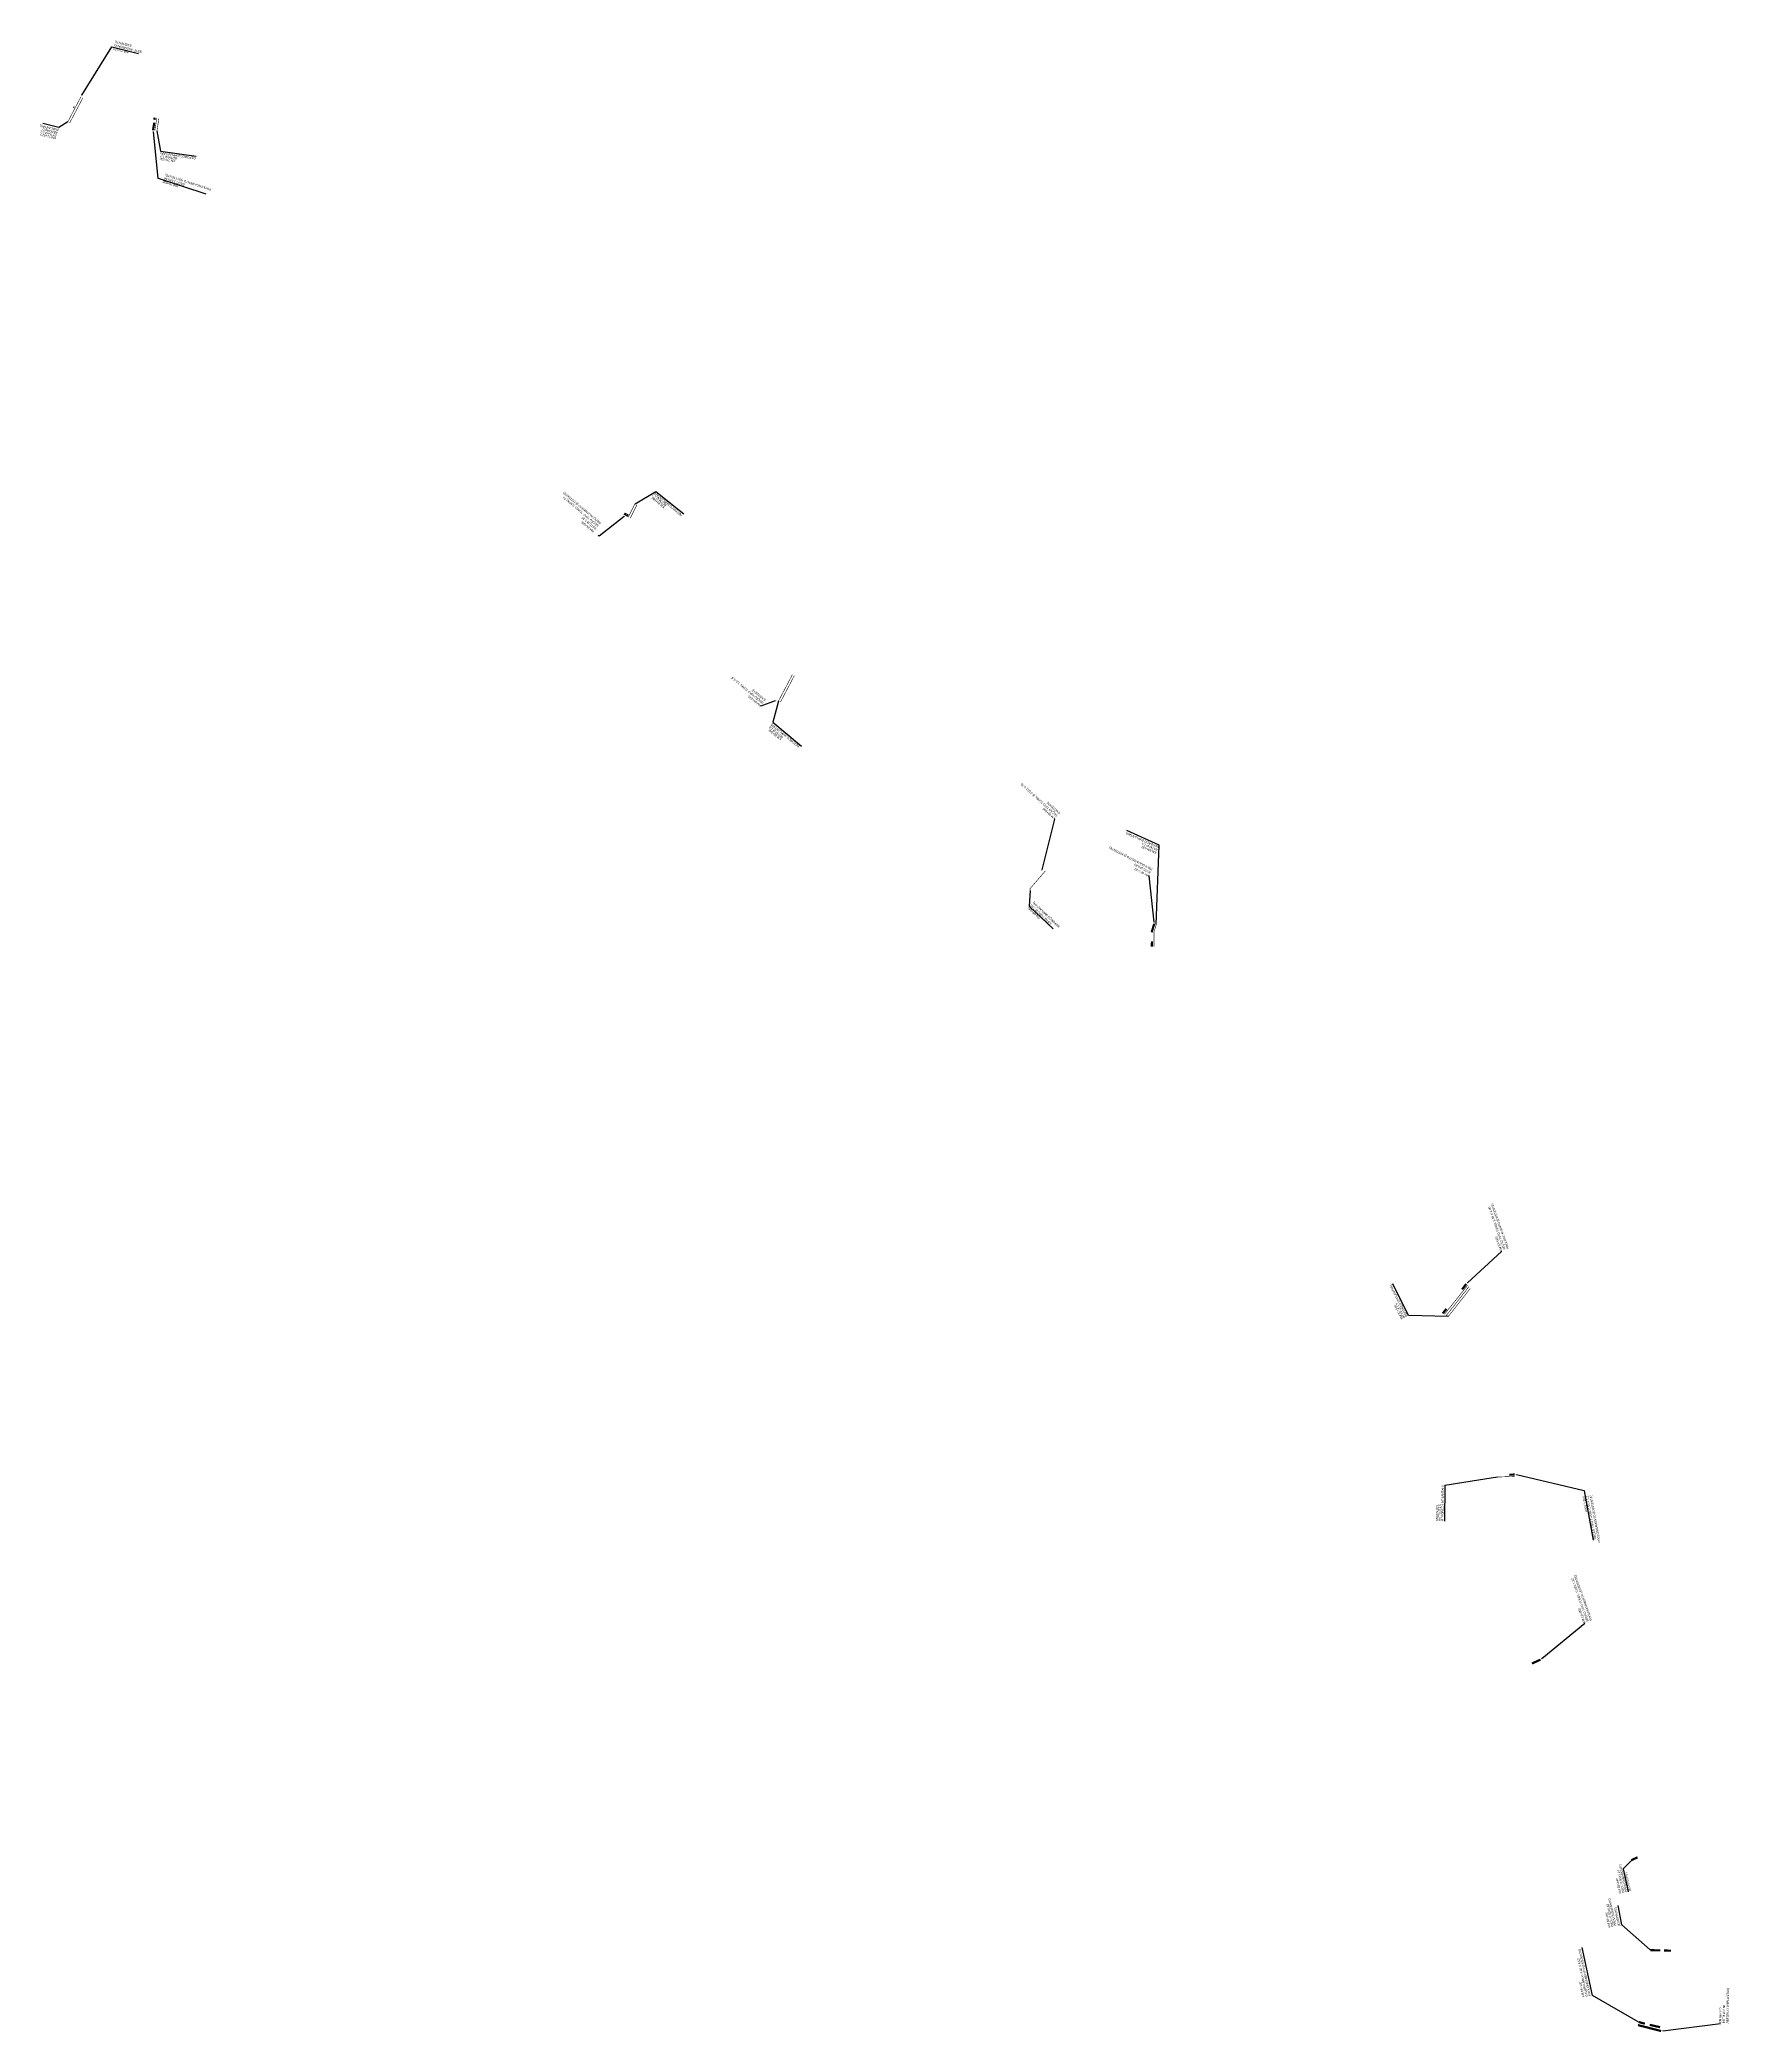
# Model space of a CAD drawing. Header units: metres. Extents: x 290209 to 324422, y 7399791 to 7463837.
# Drawn here: x 302208 to 305294, y 7437926 to 7441565 of the extents above; entities that cross this region are included whole.
import ezdxf
from ezdxf import colors
from ezdxf.entities.mleader import LeaderData, LeaderLine
from ezdxf.math import Vec2, Vec3

# ---------------------------------------------------------------- set-up
doc = ezdxf.new("R2010")
doc.units = ezdxf.units.M
doc.linetypes.add('CONTINUO', pattern=[0])
for name, color, linetype in [('_DRENAGEM _TEXTOS_TIC', 2, 'Continuous'), ('_DRENAGEM_AMPLIAÇÃO DE BUEIRO-TIC', 23, 'Continuous'), ('_DRENAGEM_PROLONGAMENTO DE BUEIRO-TIC', 23, 'Continuous'), ('BUEIRO_1.0', 50, 'Continuous'), ('BUEIRO_1.2', 50, 'Continuous'), ('BUEIRO_1.5', 50, 'Continuous'), ('BUEIRO_1.6', 50, 'Continuous'), ('BUEIRO_1.7', 50, 'Continuous'), ('BUEIRO_2.1', 50, 'Continuous'), ('BUEIRO_TEXTO', 2, 'Continuous'), ('TEXTO', 45, 'Continuous')]:
    doc.layers.add(name, color=color, linetype=linetype)
doc.layers.add('_DRENAGEM_REFORÇO BUEIRO-TIC', color=40, linetype='Continuous', lineweight=200)
doc.styles.add('$0$DIM', font='arial.ttf', dxfattribs={"width": 0.8})
doc.styles.add('ARIAL', font='arial.ttf')
doc.styles.add('SIMPLEX', font='simplex.shx')
doc.styles.get("Standard").update_dxf_attribs({"font": 'simplex.shx'})
doc.dimstyles.get("Standard").update_dxf_attribs({"dimtxt": 0.18, "dimasz": 0.18, "dimexe": 0.18, "dimexo": 0.0625, "dimgap": 0.09, "dimtad": 0, "dimtih": 1, "dimtoh": 1, "dimdec": 4, "dimzin": 0, "dimdsep": 46, "dimtxsty": 'Standard', "dimcen": 0.09, "dimadec": 0, "dimazin": 0, "dimtfac": 1, "dimtdec": 4, "dimtofl": 0, "dimtmove": 0, "dimatfit": 3, "dimfxl": 1, "dimtolj": 1, "dimtzin": 0, "dimarcsym": 0})

msp = doc.modelspace()

# ---------------------------------------------------------------- linework, layer by layer
at = {"layer": '_DRENAGEM_AMPLIAÇÃO DE BUEIRO-TIC', "const_width": 4}
msp.add_lwpolyline([(305126.862, 7437944.825), (305138.49, 7437941.599)], dxfattribs=at)
at = {"layer": '_DRENAGEM_AMPLIAÇÃO DE BUEIRO-TIC', "const_width": 4, "elevation": 708.167}
msp.add_lwpolyline([(305147.36, 7437939.553), (305166.36, 7437935.198)], dxfattribs=at)
at = {"layer": '_DRENAGEM_PROLONGAMENTO DE BUEIRO-TIC', "const_width": 4}
for points in [[(302416.699, 7441413.478), (302414.436, 7441399.541)], [(302417.021, 7441418.805), (302417.428, 7441422.936)], [(303277.601, 7440700.669), (303275.275, 7440696.518)], [(303281.503, 7440698.657), (303279.176, 7440694.506)], [(304237.85, 7439934.784), (304242.514, 7439950.262)], [(304238.49, 7439918.603), (304238.265, 7439908.478)], [(304804.773, 7439282.675), (304812.348, 7439292.753)], [(304776.17, 7439247.204), (304769.354, 7439238.825)], [(304890.832, 7438944.142), (304900.728, 7438944.628)], [(304892.111, 7438944.237), (304900.728, 7438944.628)], [(304932.211, 7438599.348), (304947.851, 7438606.552)], [(305125.138, 7438245.47), (305113.984, 7438240.374)], [(305166.851, 7438075.516), (305148.351, 7438075.901)], [(305173.221, 7438075.33), (305186.401, 7438074.961)]]:
    msp.add_lwpolyline(points, dxfattribs=at)
at = {"layer": '_DRENAGEM_REFORÇO BUEIRO-TIC', "const_width": 4}
msp.add_lwpolyline([(305125.926, 7437939.117), (305168.289, 7437928.186)], dxfattribs=at)
at = {"layer": 'BUEIRO_1.0', "ltscale": 5, "const_width": 1.005, "elevation": 739.586}
msp.add_lwpolyline([(304242.265, 7439908.496), (304242.144, 7439935.791), (304246.328, 7439949.059)], dxfattribs=at)
at = {"layer": 'BUEIRO_1.2', "ltscale": 5, "const_width": 1.005}
for points in [[(303294.373, 7440717.398), (303282.284, 7440693.162)], [(303297.952, 7440715.612), (303285.863, 7440691.377)]]:
    msp.add_lwpolyline(points, dxfattribs=at)
at = {"layer": 'BUEIRO_1.5', "ltscale": 5, "const_width": 1.005}
for points in [[(302417.764, 7441398.895), (302421.427, 7441422.285)], [(302421.717, 7441398.286), (302425.169, 7441421.765)]]:
    msp.add_lwpolyline(points, dxfattribs=at)
at = {"layer": 'BUEIRO_1.5', "ltscale": 5, "const_width": 1.005, "elevation": 728.722}
msp.add_lwpolyline([(304900.88, 7438941.367), (304869.286, 7438939.893)], dxfattribs=at)
at = {"layer": 'BUEIRO_1.6', "ltscale": 5, "const_width": 1.005}
for points in [[(303556.476, 7440356.987), (303581.884, 7440405.504)], [(303560.02, 7440355.131), (303585.427, 7440403.648)], [(304014.681, 7440013.283), (304043.886, 7440047.099)]]:
    msp.add_lwpolyline(points, dxfattribs=at)
at = {"layer": 'BUEIRO_1.7', "ltscale": 5, "const_width": 1.005}
for points in [[(304814.787, 7439290.045), (304772.43, 7439237.064)], [(304817.169, 7439287.573), (304775.566, 7439234.58)], [(304819.559, 7439284.309), (304778.701, 7439232.096)]]:
    msp.add_lwpolyline(points, dxfattribs=at)
at = {"layer": 'BUEIRO_2.1', "ltscale": 5, "const_width": 1.005, "elevation": 729}
for points in [[(302258.761, 7441414.911), (302282.969, 7441461.086)], [(302262.304, 7441413.054), (302286.54, 7441459.282)]]:
    msp.add_lwpolyline(points, dxfattribs=at)
at = {"layer": 'TEXTO', "linetype": 'CONTINUO', "flags": 128}
for points in [[(302270.091, 7441441.462), (302269.761, 7441442.603)], [(302270.213, 7441441.401), (302269.853, 7441442.645)]]:
    msp.add_lwpolyline(points, dxfattribs=at)

# ---------------------------------------------------------------- texts
at = {"layer": 'BUEIRO_TEXTO', "style": '$0$DIM'}
for s, rotation, p in [('(IMPLANTAR) ', 166.430678, (302242.754, 7441401.858)), ('KM 71+020', 166.430678, (302237.527, 7441387.135)), ('BTTM Ø 2,1', 166.430678, (302238.677, 7441391.964)), ('REFORÇO ', 166.430678, (302240.523, 7441396.913)), ('KM 70+830', 171.800645, (302455.426, 7441345.367)), ('BDTM Ø 1,5', 171.800645, (302458.233, 7441349.904)), ('REFORÇO (IMPLANTAR) ', 171.800645, (302492.388, 7441350.53, 738)), ('KM 69+680', 140.130062, (303348.959, 7440712.1)), ('BDTM Ø 1,2', 140.130062, (303352.041, 7440715.812)), ('REFORÇO (IMPLANTAR) ', 140.130062, (303381.114, 7440697.526)), ('KM 69+245', 141.078883, (303562.217, 7440288.362)), ('BDTM Ø 1,6', 141.078883, (303565.238, 7440292.126)), ('REFORÇO (IMPLANTAR) ', 141.078883, (303595.13, 7440275.39)), ('REFORÇO (IMPLANTAR) ', 156.833677, (304251.625, 7440092.273, -13.278)), ('KM 68+420', 156.833677, (304247.069, 7440081.537, 728.722)), ('BSTM Ø 1,0', 156.833677, (304249.146, 7440086.77, 728.722)), ('REFORÇO (IMPLANTAR) ', 117.351985, (304705.45, 7439233.91)), ('KM 67+540', 117.351985, (304696.829, 7439229.275)), ('BTTM Ø 1,7', 117.351985, (304701.048, 7439231.472)), ('REFORÇO (IMPLANTAR) ', 89.539558, (304770.702, 7438859.827)), ('KM 67+200', 89.539558, (304761.021, 7438859.742)), ('BSTM Ø 1,5', 89.539558, (304765.778, 7438859.717)), ('BSCC 0,60X1,14', 102.377007, (305100.996, 7438181.43)), ('PROLONGAMENTO', 102.377007, (305106.326, 7438182.956)), ('(EXISTENTE) ', 102.377007, (305112.959, 7438184.109, 1408)), ('KM 66+440', 102.377007, (305095.328, 7438179.806)), ('KM 66+280', 102.377007, (305075.82, 7438117.74)), ('BSCC 0,55X0,80', 102.377007, (305081.487, 7438119.364)), ('PROLONGAMENTO', 102.377007, (305086.638, 7438120.72)), ('(EXISTENTE)', 102.377007, (305093.646, 7438120.273, 705)), ('PROLONGAMENTO (EXISTENTE) ', 102.377007, (305039.97, 7437992.595)), ('GALERIA BDDC 4,46 X 6,62', 102.377007, (305034.281, 7437991.356)), ('KM 66+120', 102.377007, (305028.289, 7437990.539))]:
    msp.add_text(s, height=4, rotation=rotation, dxfattribs=at).set_placement(p)

# ---------------------------------------------------------------- leaders
at = {"layer": '_DRENAGEM _TEXTOS_TIC'}
ml = msp.add_multileader_mtext('Standard', dxfattribs=at)
ml.set_content('KM 71+020\\PBSTC ASSOREADO\\PEXISTENTE', color=256, style='ARIAL')
ml.set_leader_properties()
ml.build(insert=Vec2(0, 0))
ml.multileader.update_dxf_attribs({"text_right_attachment_type": 6, "dogleg_length": 0.36, "arrow_head_size": 3})
ctx = ml.context
ctx.base_point, ctx.arrow_head_size, ctx.landing_gap_size, ctx.plane_origin, ctx.plane_x_axis, ctx.plane_y_axis = Vec3(302394.33, 7441535.594), 3, 3, Vec3(302360.695, 7441562.757), Vec3(-0.97012372, 0.24261071), Vec3(-0.24261071, -0.97012372)
ctx.right_attachment, ctx.text_align_type = 6, 2
notes = []
notes.append((ctx, [(1, (1, 1, 0), (302339.354, 7441552.194), (0.97012372, -0.24261071), 0.166, [(0, [(302282.969, 7441461.086)], 0, [])])]))
ctx.mtext.insert, ctx.mtext.text_direction, ctx.mtext.rotation, ctx.mtext.width, ctx.mtext.alignment, ctx.mtext.flow_direction = Vec3(302341.26, 7441546.769), Vec3(-0.97012372, 0.24261071), 2.89653659, 100, 3, 5
ml = msp.add_multileader_mtext('Standard', dxfattribs=at)
ml.set_content('KM 70+830\\PBSCC 1,0X0,60\\PPROLONGAMENTO (EXISTENTE)', color=256, style='ARIAL')
ml.set_leader_properties()
ml.build(insert=Vec2(0, 0))
ml.multileader.update_dxf_attribs({"text_right_attachment_type": 6, "dogleg_length": 0.36, "arrow_head_size": 3})
ctx = ml.context
ctx.base_point, ctx.arrow_head_size, ctx.landing_gap_size, ctx.plane_origin, ctx.plane_x_axis, ctx.plane_y_axis = Vec3(302525.212, 7441276.262), 3, 10, Vec3(302542.985, 7441559.6), Vec3(-0.95081601, 0.30975622), Vec3(-0.30975622, -0.95081601)
ctx.right_attachment, ctx.text_align_type = 6, 2
notes.append((ctx, [(1, (1, 1, 0), (302423.419, 7441312.146), (0.95081601, -0.30975622), 0.36, [(0, [(302414.436, 7441399.541)], 0, [])])]))
ctx.mtext.insert, ctx.mtext.text_direction, ctx.mtext.rotation, ctx.mtext.width, ctx.mtext.alignment, ctx.mtext.flow_direction = Vec3(302431.666, 7441304.016), Vec3(-0.95081601, 0.30975622), 2.82665602, 226.66667, 3, 5
ml = msp.add_multileader_mtext('Standard', dxfattribs=at)
ml.set_content('KM 69+680\\PBSTC Ø 1,20\\PSEÇÃO TIPO  TÚNEL 0,60X0,70\\PPROLONGAMENTO (EXISTENTE)', color=256, style='ARIAL')
ml.set_leader_properties()
ml.build(insert=Vec2(0, 0))
ml.multileader.update_dxf_attribs({"text_right_attachment_type": 6, "dogleg_length": 0.36, "arrow_head_size": 3})
ctx = ml.context
ctx.base_point, ctx.arrow_head_size, ctx.landing_gap_size, ctx.plane_origin, ctx.plane_x_axis, ctx.plane_y_axis = Vec3(303226.98, 7440660.378), 3, 10, Vec3(303130.747, 7440400.913), Vec3(-0.76830016, 0.64008974), Vec3(-0.64008974, -0.76830016)
ctx.right_attachment = 6
notes.append((ctx, [(1, (1, 1, 0), (303229.325, 7440658.424), (-0.76830016, 0.64008974), 3.053, [(0, [(303276.843, 7440695.885)], 0, [])])]))
ctx.mtext.insert, ctx.mtext.text_direction, ctx.mtext.rotation, ctx.mtext.flow_direction = Vec3(303217.641, 7440664.79), Vec3(-0.76830016, 0.64008974), 2.4469776, 5
at = {"layer": '_DRENAGEM _TEXTOS_TIC', "color": 2, "linetype": 'Continuous', "lineweight": -3}
ml = msp.add_multileader_mtext('Standard', dxfattribs=at)
ml.set_content('{\\fArial|b0|i0|c0|p34;\\C256;KM 69+245\\PSEÇÃO TIPO TÚNEL 1,0x1,8\\PEXISTENTE}', color=2, style='SIMPLEX')
ml.set_leader_properties(color=256)
ml.build(insert=Vec2(0, 0))
ml.multileader.update_dxf_attribs({"text_right_attachment_type": 6, "dogleg_length": 0.36, "arrow_head_size": 3})
ctx = ml.context
ctx.base_point, ctx.arrow_head_size, ctx.landing_gap_size, ctx.plane_origin, ctx.plane_x_axis, ctx.plane_y_axis = Vec3(303524.078, 7440348.246), 3, 0.09, Vec3(303891.23, 7440404.809), Vec3(-0.77398807, 0.63320018), Vec3(-0.63320018, -0.77398807)
ctx.right_attachment = 6
notes.append((ctx, [(0, (1, 1, 0), (303524.357, 7440348.018), (-0.77398807, 0.63320018), 0.36, [(0, [(303553.1, 7440358.622)], 0, [])])]))
ctx.mtext.insert, ctx.mtext.text_direction, ctx.mtext.rotation, ctx.mtext.width, ctx.mtext.defined_height, ctx.mtext.flow_direction = Vec3(303522.721, 7440346.729), Vec3(-0.77398807, 0.63320018), 2.45591174, 111.77672, 31.932, 5
ml = msp.add_multileader_mtext('Standard', dxfattribs=at)
ml.set_content('{\\fArial|b0|i0|c0|p34;\\C256;KM 68+640\\PSEÇÃO TIPO TÚNEL Ø 0,60X 0,70\\PEXISTENTE}', color=2, style='SIMPLEX')
ml.set_leader_properties(color=256)
ml.build(insert=Vec2(0, 0))
ml.multileader.update_dxf_attribs({"text_right_attachment_type": 6, "dogleg_length": 0.36, "arrow_head_size": 3})
ctx = ml.context
ctx.base_point, ctx.arrow_head_size, ctx.landing_gap_size, ctx.plane_origin, ctx.plane_x_axis, ctx.plane_y_axis = Vec3(304061.063, 7440141.785), 3, 0.09, Vec3(304419.859, 7440112.819), Vec3(-0.7414142, 0.67104768), Vec3(-0.67104768, -0.7414142)
ctx.right_attachment = 6
notes.append((ctx, [(0, (1, 1, 0), (304061.33, 7440141.543), (-0.7414142, 0.67104768), 0.36, [(0, [(304037.002, 7440046.005)], 0, [])])]))
ctx.mtext.insert, ctx.mtext.text_direction, ctx.mtext.rotation, ctx.mtext.width, ctx.mtext.defined_height, ctx.mtext.flow_direction = Vec3(304059.631, 7440140.337), Vec3(-0.7414142, 0.67104768), 2.40597169, 111.77672, 31.932, 5
ml = msp.add_multileader_mtext('Standard', dxfattribs=at)
ml.set_content('{\\fArial|b0|i0|c0|p34;\\C256;KM 68+420\\PBSTC Ø 0,60\\PPROLONGAMENTO (EXISTENTE)}', color=2, style='SIMPLEX')
ml.set_leader_properties(color=256)
ml.build(insert=Vec2(0, 0))
ml.multileader.update_dxf_attribs({"text_right_attachment_type": 6, "dogleg_length": 0.36, "arrow_head_size": 3})
ctx = ml.context
ctx.base_point, ctx.arrow_head_size, ctx.landing_gap_size, ctx.plane_origin, ctx.plane_x_axis, ctx.plane_y_axis = Vec3(304233.048, 7440038.237), 3, 0.09, Vec3(304603.181, 7440120.581), Vec3(-0.88893791, 0.45802772), Vec3(-0.45802772, -0.88893791)
ctx.right_attachment = 6
notes.append((ctx, [(0, (1, 1, 0), (304233.368, 7440038.072), (-0.88893791, 0.45802772), 0.36, [(0, [(304242.514, 7439950.262)], 0, [])])]))
ctx.mtext.insert, ctx.mtext.text_direction, ctx.mtext.rotation, ctx.mtext.width, ctx.mtext.defined_height, ctx.mtext.flow_direction = Vec3(304231.783, 7440035.978), Vec3(-0.88893791, 0.45802772), 2.66581742, 111.77672, 31.932, 5
ml = msp.add_multileader_mtext('Standard', dxfattribs=at)
ml.set_content('{\\fArial|b0|i0|c0|p34;\\C256;KM 68+640\\PBSTM TUBO Ø 2,00\\PREFORÇO (IMPLANTAR)}', color=2, style='SIMPLEX')
ml.set_leader_properties(color=256)
ml.build(insert=Vec2(0, 0))
ml.multileader.update_dxf_attribs({"text_right_attachment_type": 6, "dogleg_length": 0.36, "arrow_head_size": 3})
ctx = ml.context
ctx.base_point, ctx.arrow_head_size, ctx.landing_gap_size, ctx.plane_origin, ctx.plane_x_axis, ctx.plane_y_axis = Vec3(304059.846, 7439935.872), 3, 0.09, Vec3(304088.086, 7440443.83), Vec3(-0.72669988, 0.68695508), Vec3(-0.68695508, -0.72669988)
ctx.right_attachment, ctx.text_align_type = 6, 2
notes.append((ctx, [(0, (1, 1, 0), (304014.32, 7439982.47), (0.72669988, -0.68695508), 0.36, [(0, [(304016.102, 7440014.43)], 0, [])])]))
ctx.mtext.insert, ctx.mtext.text_direction, ctx.mtext.rotation, ctx.mtext.width, ctx.mtext.defined_height, ctx.mtext.alignment, ctx.mtext.flow_direction = Vec3(304011.091, 7439978.399), Vec3(-0.72669988, 0.68695508), 2.384302, 111.77672, 31.932, 3, 5
ml = msp.add_multileader_mtext('Standard', dxfattribs=at)
ml.set_content('{\\fArial|b0|i0|c0|p34;\\C256;KM 67+540\\PSEÇÃO TIPO TÚNEL 1,45 X 1,00\\PPROLONGAMENTO (EXISTENTE)}', color=2, style='SIMPLEX')
ml.set_leader_properties(color=256)
ml.build(insert=Vec2(0, 0))
ml.multileader.update_dxf_attribs({"text_right_attachment_type": 6, "dogleg_length": 0.36, "arrow_head_size": 3})
ctx = ml.context
ctx.base_point, ctx.arrow_head_size, ctx.landing_gap_size, ctx.plane_origin, ctx.plane_x_axis, ctx.plane_y_axis = Vec3(304876.883, 7439352.289), 3, 0.09, Vec3(305189.295, 7439210.519), Vec3(-0.3391949, 0.94071612), Vec3(-0.94071612, -0.3391949)
ctx.right_attachment = 6
notes.append((ctx, [(0, (1, 1, 0), (304877.005, 7439351.95), (-0.3391949, 0.94071612), 0.36, [(0, [(304812.32, 7439292.826)], 0, [])])]))
ctx.mtext.insert, ctx.mtext.text_direction, ctx.mtext.rotation, ctx.mtext.width, ctx.mtext.defined_height, ctx.mtext.flow_direction = Vec3(304874.418, 7439351.496), Vec3(-0.3391949, 0.94071612), 1.91685726, 111.77672, 31.932, 5
at = {"layer": '_DRENAGEM _TEXTOS_TIC'}
ml = msp.add_multileader_mtext('Standard', dxfattribs=at)
ml.set_content('KM 67+200\\PSEÇÃO TIPO TÚENL 0,55 X 1,2\\PPROLONGAMENTO (EXISTENTE)', color=256, style='ARIAL')
ml.set_leader_properties()
ml.build(insert=Vec2(0, 0))
ml.multileader.update_dxf_attribs({"text_right_attachment_type": 6, "dogleg_length": 0.36, "arrow_head_size": 3})
ctx = ml.context
ctx.base_point, ctx.arrow_head_size, ctx.landing_gap_size, ctx.plane_origin, ctx.plane_x_axis, ctx.plane_y_axis = Vec3(305044.656, 7438808.832), 3, 10, Vec3(305258.897, 7438583.334), Vec3(-0.18121649, 0.98344323), Vec3(-0.98344323, -0.18121649)
ctx.right_attachment, ctx.text_align_type = 6, 2
notes.append((ctx, [(1, (1, 1, 0), (305027.648, 7438915.416), (0.18121649, -0.98344323), 0.36, [(0, [(304900.912, 7438945.14)], 0, [])])]))
ctx.mtext.insert, ctx.mtext.text_direction, ctx.mtext.rotation, ctx.mtext.alignment, ctx.mtext.flow_direction = Vec3(305024.435, 7438904.29), Vec3(-0.18121649, 0.98344323), 1.7530196, 3, 5
at = {"layer": '_DRENAGEM _TEXTOS_TIC', "color": 2, "linetype": 'Continuous', "lineweight": -3}
ml = msp.add_multileader_mtext('Standard', dxfattribs=at)
ml.set_content('{\\fArial|b0|i0|c0|p34;\\C256;KM 66+850\\PSEÇÃO TIPO TÚNEL  0,63X 1,22 PROLONGAMENTO (EXISTENTE)}', color=2, style='SIMPLEX')
ml.set_leader_properties(color=256)
ml.build(insert=Vec2(0, 0))
ml.multileader.update_dxf_attribs({"text_right_attachment_type": 6, "dogleg_length": 0.36, "arrow_head_size": 3})
ctx = ml.context
ctx.base_point, ctx.arrow_head_size, ctx.landing_gap_size, ctx.plane_origin, ctx.plane_x_axis, ctx.plane_y_axis = Vec3(305028.553, 7438673.671), 3, 0.09, Vec3(305370.281, 7438541.136), Vec3(-0.3391949, 0.94071612), Vec3(-0.94071612, -0.3391949)
ctx.right_attachment = 6
notes.append((ctx, [(0, (1, 1, 0), (305028.675, 7438673.333), (-0.3391949, 0.94071612), 0.36, [(0, [(304947.851, 7438606.552)], 0, [])])]))
ctx.mtext.insert, ctx.mtext.text_direction, ctx.mtext.rotation, ctx.mtext.width, ctx.mtext.defined_height, ctx.mtext.flow_direction = Vec3(305026.088, 7438672.878), Vec3(-0.3391949, 0.94071612), 1.91685726, 111.77672, 31.932, 5
ml = msp.add_multileader_mtext('Standard', dxfattribs=at)
ml.set_content('{\\fArial|b0|i0|c0|p34;\\C256;KM 66+120\\PBSTM Ø 2,00 \\PREFORÇO (IMPLANTAR)}', color=2, style='SIMPLEX')
ml.set_leader_properties(color=256)
ml.build(insert=Vec2(0, 0))
ml.multileader.update_dxf_attribs({"text_right_attachment_type": 6, "dogleg_length": 0.36, "arrow_head_size": 3})
ctx = ml.context
ctx.base_point, ctx.arrow_head_size, ctx.landing_gap_size, ctx.plane_origin, ctx.plane_x_axis, ctx.plane_y_axis = Vec3(305276.529, 7437942.252), 3, 0.09, Vec3(305512.034, 7437583.836), Vec3(0.01469552, 0.99989201), Vec3(-0.99989201, 0.01469552)
ctx.right_attachment = 6
notes.append((ctx, [(0, (1, 1, 0), (305276.524, 7437941.892), (0.01469552, 0.99989201), 0.36, [(0, [(305168.23, 7437928.202)], 0, [])])]))
ctx.mtext.insert, ctx.mtext.text_direction, ctx.mtext.rotation, ctx.mtext.width, ctx.mtext.defined_height, ctx.mtext.flow_direction = Vec3(305273.943, 7437942.38), Vec3(0.01469552, 0.99989201), 1.55610027, 111.77672, 31.932, 5
at = {"layer": 'BUEIRO_TEXTO'}
for points in [[(302258.761, 7441414.911, 1457.722), (302242.549, 7441405.002, 1457.722), (302213.233, 7441411.959, 1457.722)], [(302421.615, 7441398.622, 728.722), (302427.871, 7441361.815, 728.722), (302493.554, 7441352.666, 728.722)], [(303294.587, 7440717.649, 728.722), (303332.317, 7440739.954, 728.722), (303383.482, 7440699.012, 728.722)], [(303556.443, 7440357.162, 728.722), (303545.964, 7440318.441, 728.722), (303598.561, 7440274.856, 728.722)], [(304246.328, 7439949.059, 728.722), (304251.544, 7440094.154, 728.722), (304192.289, 7440120.834, 728.722)], [(304779.294, 7439233.37), (304707.142, 7439235.15), (304678.107, 7439292.844)], [(304869.286, 7438939.893, 728.722), (304773.087, 7438924.609, 728.722), (304772.532, 7438859.357, 728.722)], [(305114.777, 7438240.36, 728.722), (305098.919, 7438224.396, 728.722), (305108.142, 7438182.647, 728.722)], [(305148.302, 7438076.273, 728.722), (305096.466, 7438121.896, 728.722), (305089.506, 7438157.224, 728.722)], [(305126.551, 7437945.141, 728.722), (305042.692, 7437993.323, 728.722), (305023.953, 7438080.918, 728.722)]]:
    msp.add_leader(points, dimstyle='Standard', override={"dimasz": 3}, dxfattribs=at)
for ctx, leaders in notes:
    for number, flags, end, landing, length, lines in leaders:
        leader = LeaderData()
        leader.index, (leader.has_last_leader_line, leader.has_dogleg_vector, leader.attachment_direction) = number, flags
        leader.last_leader_point, leader.dogleg_vector, leader.dogleg_length = Vec3(end), Vec3(landing), length
        for number, points, colour, breaks in lines:
            line = LeaderLine()
            line.index, line.vertices, line.color, line.breaks = number, Vec3.list(points), colors.encode_raw_color(colour), breaks
            leader.lines.append(line)
        ctx.leaders.append(leader)

doc.saveas('drawing.dxf')
